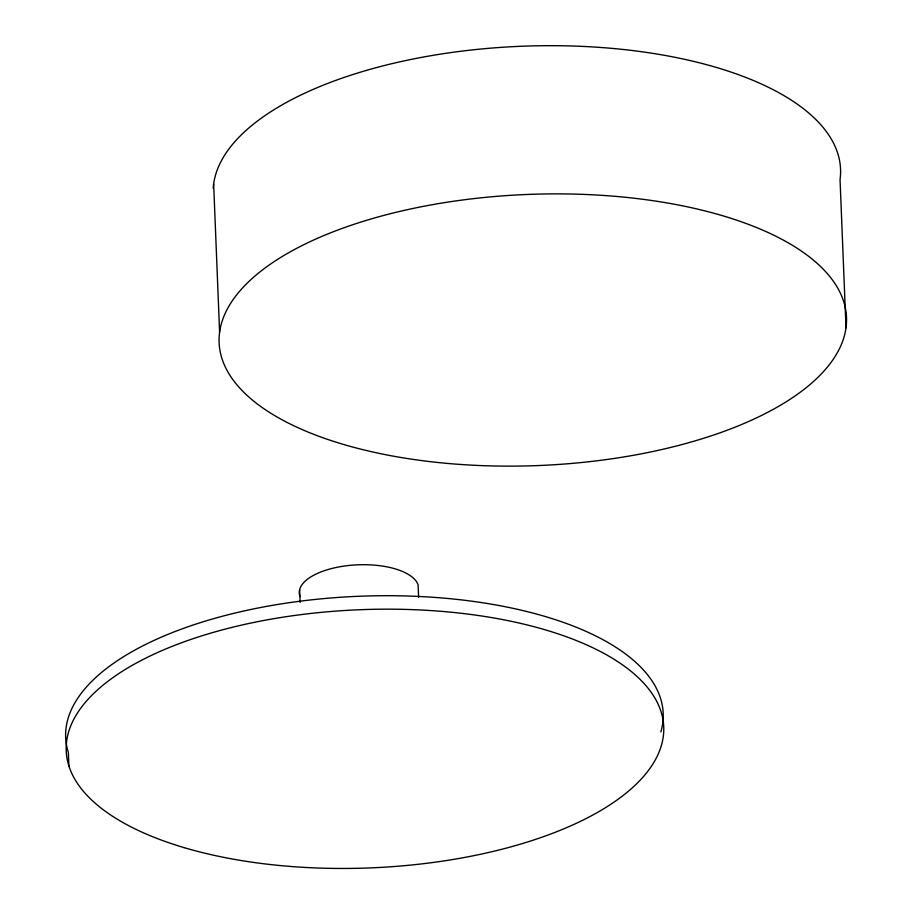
<?xml version="1.0" encoding="UTF-8"?>
<svg xmlns="http://www.w3.org/2000/svg" width="914" height="914" viewBox="0 0 914 914"><rect width="100%" height="100%" fill="white"/><g stroke="black" fill="none" stroke-linecap="round" stroke-linejoin="round"><path stroke-width="1.37" d="M845.998 327.806A313.959 135.66 -2.3 0 0 392.277 213.225A313.959 135.66 -2.3 0 0 360.116 448.98A313.959 135.66 -2.3 0 0 845.998 327.806L840.046 179.624A313.959 135.66 -2.3 0 0 540.528 45.746A313.959 135.66 -2.3 0 0 213.213 188.25M418.623 597.253L418.109 584.834A59.798 25.843 -2.3 0 0 350.085 565.355A59.798 25.843 -2.3 0 0 299.918 596.419M299.621 589.69L300.135 602.452M213.648 184.011L219.6 332.193M68.881 765.921L68.344 752.451A299.004 129.194 -2.3 0 1 363.109 596.111A299.004 129.194 -2.3 0 1 660.845 731.977M184.102 847.632A299.004 129.194 -2.3 0 0 661.382 745.458A299.004 129.194 -2.3 0 0 249.408 623.371A299.004 129.194 -2.3 0 0 184.102 847.632"/></g></svg>
